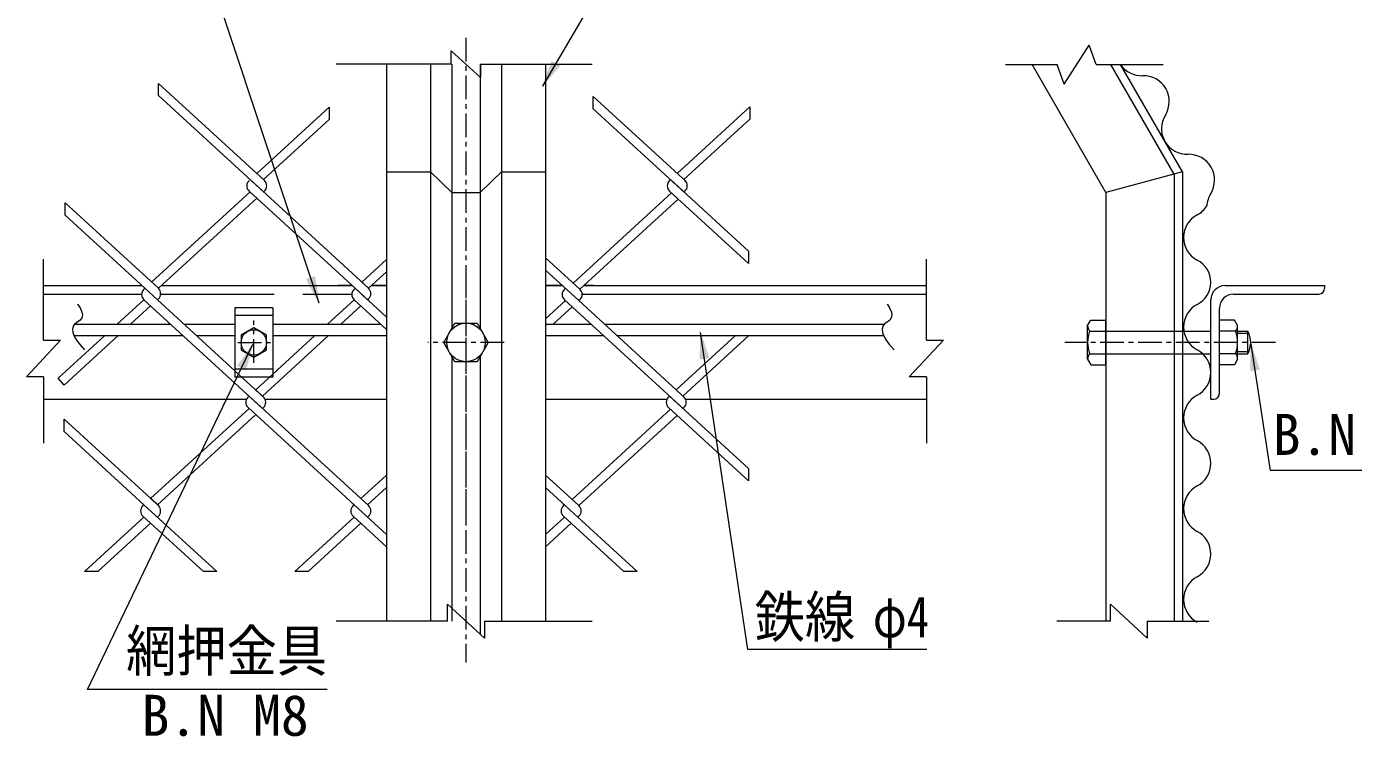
# Model space of a CAD drawing. Units: millimetres, scale not verified. Extents: x -4455 to 4455, y -3150 to 3150.
# Drawn here: x 1575 to 2976, y 539 to 1288 of the extents above; entities that cross this region are included whole.
import ezdxf
from ezdxf.enums import TextEntityAlignment as Align

# ---------------------------------------------------------------- set-up
doc = ezdxf.new("R2010")
doc.units = ezdxf.units.MM
doc.header["$LTSCALE"] = 20
doc.linetypes.add('DASHED', pattern=[7.5, 6, -1.5])
doc.linetypes.add('USER1', pattern=[2, 1.25, -0.25, 0.25, -0.25])
doc.layers.add('0-7_7詳細', color=3, linetype='Continuous', lineweight=18)
doc.styles.add('ＭＳ ゴシック', font='')
doc.styles.get('ＭＳ ゴシック').set_extended_font_data('MS Gothic')

msp = doc.modelspace()

# ---------------------------------------------------------------- linework, layer by layer
at = {"layer": '0-7_7詳細', "color": 1, "linetype": 'USER1'}
for p, q in [((2039.07, 1276.37), (2039.07, 616.55)), ((2039.07, 1029.57), (2039.07, 763.99)), ((1814.98, 933.2), (1814.98, 977.86)), ((1798.22, 954.67), (1832.52, 954.67)), ((2079.36, 954.67), (1998.72, 954.67)), ((2893.82, 954.67), (2671.3, 954.67))]:
    msp.add_line(p, q, dxfattribs=at)
at = {"layer": '0-7_7詳細', "color": 4}
for p, q in [((2054.31, 1234.22), (2023.47, 1262.42)), ((2023.47, 1248.32), (2023.47, 1262.42)), ((2670.8, 1227.35), (2697.04, 1268.6)), ((2704.54, 1247.97), (2697.04, 1268.6)), ((2023.47, 1248.32), (1901.88, 1248.32)), ((2054.31, 1248.32), (2172.39, 1248.32)), ((2054.31, 1248.32), (2054.31, 1234.22)), ((2608.66, 1247.97), (2663.29, 1247.97)), ((2670.8, 1227.35), (2663.29, 1247.97)), ((2704.54, 1247.97), (2775.41, 1247.97)), ((1592.99, 957.1), (1592.99, 1042.68)), ((2525.21, 957.1), (2525.21, 1042.68)), ((1610.99, 957.1), (1574.99, 918.33)), ((1592.99, 957.1), (1610.99, 957.1)), ((1592.99, 918.33), (1574.99, 918.33)), ((1592.99, 918.33), (1592.99, 848.14)), ((2525.21, 918.33), (2507.21, 918.33)), ((2525.21, 918.33), (2525.21, 848.14)), ((2058.45, 642.23), (2019.68, 678.23)), ((2019.68, 660.23), (2019.68, 678.23)), ((2719.56, 660.23), (2719.56, 678.23)), ((2758.34, 642.23), (2719.56, 678.23)), ((2019.68, 660.23), (1901.88, 660.23)), ((2058.45, 660.23), (2172.39, 660.23)), ((2058.45, 660.23), (2058.45, 642.23)), ((2719.56, 660.23), (2663, 660.23)), ((2758.34, 660.23), (2823.61, 660.23)), ((2758.34, 660.23), (2758.34, 642.23))]:
    msp.add_line(p, q, dxfattribs=at)
at = {"layer": '0-7_7詳細', "color": 7}
for p, q in [((1955.07, 1248.32), (1955.07, 1029.02)), ((2001.57, 1248.32), (2001.57, 660.23)), ((2024.07, 1248.32), (2024.07, 969.42)), ((2054.07, 1248.32), (2054.07, 969.42)), ((2076.57, 1248.32), (2076.57, 660.23)), ((2123.07, 1248.32), (2123.07, 1014.67)), ((2714.76, 1112.96), (2636.82, 1247.97)), ((2786.76, 1132.25), (2719.95, 1247.97)), ((2795.76, 1134.67), (2730.35, 1247.97)), ((1955.07, 1134.67), (2001.57, 1134.67)), ((2001.57, 1134.67), (2024.07, 1112.96)), ((2054.07, 1112.96), (2076.57, 1134.67)), ((2076.57, 1134.67), (2123.07, 1134.67)), ((2795.76, 1134.67), (2714.76, 1112.96)), ((2786.76, 1132.25), (2786.76, 660.23)), ((2795.76, 1134.67), (2795.76, 660.23)), ((2024.07, 1112.96), (2054.07, 1112.96)), ((2714.76, 1112.96), (2714.76, 660.23)), ((1955.07, 1029.02), (1955.07, 1014.67)), ((1592.99, 1014.67), (1696.82, 1014.67)), ((1717.37, 1014.67), (1918.85, 1014.67)), ((1918.85, 1014.67), (1904.07, 1014.67)), ((1939.4, 1014.67), (1955.07, 1014.67)), ((1955.07, 1014.67), (1939.4, 1014.67)), ((1955.07, 1014.67), (1955.07, 801.49)), ((2123.07, 1014.67), (2140.88, 1014.67)), ((2123.07, 1014.67), (2123.07, 660.23)), ((2140.88, 1014.67), (2123.07, 1014.67)), ((2174.07, 1014.67), (2163.57, 1014.67)), ((2163.57, 1014.67), (2525.21, 1014.67)), ((2840.7, 1014.67), (2945.7, 1014.67)), ((2945.7, 1014.67), (2945.7, 1011.67)), ((2161.75, 1005.67), (2525.21, 1005.67)), ((2825.7, 894.67), (2825.7, 999.67)), ((2849.7, 1005.67), (2939.7, 1005.67)), ((1834.92, 991.21), (1795.05, 991.21)), ((1795.05, 991.21), (1795.05, 918.12)), ((1834.92, 982.91), (1795.05, 982.91)), ((1834.92, 991.21), (1834.92, 918.12)), ((2834.7, 900.67), (2834.7, 990.67)), ((1625.71, 973.84), (1727.17, 973.84)), ((1741.38, 973.84), (1795.05, 973.84)), ((1834.92, 973.84), (1949.19, 973.84)), ((2123.07, 973.84), (2171.22, 973.84)), ((2185.43, 973.84), (2480.64, 973.84)), ((2695.56, 972.43), (2698.89, 978.19)), ((2695.56, 936.91), (2695.56, 972.43)), ((2698.89, 978.19), (2714.76, 978.19)), ((2850.57, 978.19), (2834.7, 978.19)), ((2853.9, 972.43), (2850.57, 978.19)), ((2853.9, 936.91), (2853.9, 972.43)), ((1625.18, 961.84), (1740.26, 961.84)), ((1754.47, 961.84), (1795.05, 961.84)), ((1834.92, 961.84), (1955.07, 961.84)), ((2123.07, 961.84), (2184.32, 961.84)), ((2198.53, 961.84), (2480.1, 961.84)), ((2697.62, 966.67), (2714.76, 966.67)), ((2851.84, 966.67), (2834.7, 966.67)), ((2853.9, 966.67), (2864.56, 966.67)), ((2864.56, 942.67), (2864.56, 966.67)), ((1801.59, 946.93), (1814.98, 939.2)), ((1814.98, 939.2), (1828.38, 946.93)), ((2024.07, 939.91), (2024.07, 660.23)), ((2054.07, 939.91), (2054.07, 646.31)), ((2697.62, 942.67), (2714.76, 942.67)), ((2851.84, 942.67), (2834.7, 942.67)), ((2853.9, 942.67), (2864.56, 942.67)), ((1834.92, 926.43), (1795.05, 926.43)), ((2695.56, 936.91), (2698.89, 931.15)), ((2853.9, 936.91), (2850.57, 931.15)), ((1834.92, 918.12), (1795.05, 918.12)), ((1592.99, 894.67), (1807.14, 894.67)), ((1826.94, 894.67), (1955.07, 894.67)), ((2123.07, 894.67), (2251.19, 894.67)), ((2271, 894.67), (2525.21, 894.67)), ((2825.7, 894.67), (2828.7, 894.67)), ((1955.07, 814.51), (1955.07, 738.96)), ((1955.07, 738.96), (1955.07, 660.23))]:
    msp.add_line(p, q, dxfattribs=at)
at = {"layer": '0-7_7詳細'}
for p, q in [((1826.28, 1125.53), (1714.2, 1228.23)), ((1714.2, 1215.21), (1714.2, 1228.23)), ((1825.21, 1113.49), (1714.2, 1215.21)), ((2271.41, 1124.55), (2173.43, 1214.32)), ((2173.43, 1201.3), (2173.43, 1214.32)), ((1894.47, 1202.99), (1818.11, 1133.02)), ((1894.47, 1202.99), (1894.47, 1189.97)), ((2270.34, 1112.51), (2173.43, 1201.3)), ((2338.9, 1203.33), (2262.17, 1133.02)), ((2338.9, 1203.33), (2338.9, 1190.31)), ((1894.47, 1189.97), (1825.21, 1126.51)), ((2338.9, 1190.31), (2269.27, 1126.51)), ((1936.23, 1011.76), (1811, 1126.51)), ((2255.06, 1126.51), (2253.99, 1125.53)), ((2255.06, 1126.51), (2253.99, 1125.53)), ((2337.56, 1050.91), (2255.06, 1126.51)), ((1811, 1113.49), (1707.1, 1018.27)), ((1922.02, 1011.76), (1809.93, 1114.47)), ((1826.28, 1114.47), (1825.21, 1113.49)), ((2256.13, 1112.51), (2152.22, 1017.29)), ((2262.17, 1106.98), (2253.99, 1114.47)), ((2337.56, 1037.89), (2253.99, 1114.47)), ((2270.34, 1114.47), (2269.27, 1113.49)), ((2270.34, 1114.47), (2269.27, 1113.49)), ((1714.2, 1011.76), (1615.64, 1102.07)), ((1818.11, 1106.98), (1714.2, 1011.76)), ((2263.24, 1105.99), (2159.33, 1010.78)), ((1955.07, 1042.04), (1929.12, 1018.27)), ((2159.33, 1010.78), (2123.07, 1044.01)), ((2337.56, 1050.91), (2337.56, 1037.89)), ((1955.07, 1029.02), (1936.23, 1011.76)), ((2158.26, 998.74), (2123.07, 1030.99)), ((1699.99, 1011.76), (1698.92, 1010.78)), ((1699.99, 1011.76), (1698.92, 1010.78)), ((1825.21, 897.01), (1699.99, 1011.76)), ((1922.02, 1011.76), (1920.95, 1010.78)), ((1922.02, 1011.76), (1920.95, 1010.78)), ((1935.16, 999.72), (1922.02, 1011.76)), ((1955.07, 981.48), (1922.02, 1011.76)), ((1936.23, 1011.76), (1929.12, 1018.27)), ((2144.05, 1011.76), (2142.98, 1010.78)), ((2144.05, 1011.76), (2142.98, 1010.78)), ((1698.92, 999.72), (1670.67, 973.84)), ((1824.14, 884.97), (1698.92, 999.72)), ((1714.57, 1001.04), (1713.13, 999.72)), ((1714.2, 1000.7), (1713.13, 999.72)), ((1920.95, 999.72), (1892.7, 973.84)), ((1955.07, 968.46), (1920.95, 999.72)), ((1936.23, 1000.7), (1935.16, 999.72)), ((2144.05, 998.74), (2123.07, 979.52)), ((2269.27, 883.99), (2142.98, 999.72)), ((2159.69, 1000.06), (2158.26, 998.74)), ((2270.34, 896.03), (2158.26, 998.74)), ((1706.02, 993.21), (1684.88, 973.84)), ((1928.05, 993.21), (1906.91, 973.84)), ((2151.15, 992.23), (2131.08, 973.84)), ((1657.58, 961.84), (1608.47, 916.84)), ((1879.61, 961.84), (1817.04, 904.51)), ((1893.82, 961.84), (1824.14, 898)), ((2323.66, 961.84), (2261.09, 904.51)), ((2337.87, 961.84), (2268.2, 898)), ((1809.93, 898), (1808.86, 897.01)), ((1809.93, 898), (1808.86, 897.01)), ((1936.23, 782.27), (1809.93, 898)), ((1825.21, 897.01), (1817.04, 904.51)), ((2253.99, 898), (2252.92, 897.01)), ((2253.99, 898), (2252.92, 897.01)), ((2337.56, 821.42), (2253.99, 898)), ((1809.93, 884.97), (1706.02, 789.76)), ((1920.95, 783.25), (1808.86, 885.96)), ((1825.21, 885.96), (1824.14, 884.97)), ((2255.06, 883.99), (2151.15, 788.78)), ((2261.09, 878.46), (2252.92, 885.96)), ((2337.56, 808.4), (2252.92, 885.96)), ((2269.27, 885.96), (2268.2, 884.97)), ((2269.27, 885.96), (2268.2, 884.97)), ((1714.2, 782.27), (1614.57, 873.56)), ((1614.57, 860.54), (1614.57, 873.56)), ((1817.04, 878.46), (1713.13, 783.25)), ((2262.17, 877.48), (2158.26, 782.27)), ((1698.92, 783.25), (1614.57, 860.54)), ((1955.07, 814.51), (1928.05, 789.76)), ((2158.26, 782.27), (2123.07, 814.51)), ((2337.56, 821.42), (2337.56, 808.4)), ((1955.07, 801.49), (1935.16, 783.25)), ((2157.19, 770.23), (2123.07, 801.49)), ((1714.2, 782.27), (1706.02, 789.76)), ((1936.23, 782.27), (1928.05, 789.76)), ((1698.92, 783.25), (1697.85, 782.27)), ((1698.92, 783.25), (1697.85, 782.27)), ((1761.72, 712.68), (1697.85, 771.21)), ((1775.93, 712.68), (1698.92, 783.25)), ((1714.2, 771.21), (1713.13, 770.23)), ((1920.95, 783.25), (1919.88, 782.27)), ((1920.95, 783.25), (1919.88, 782.27)), ((1955.07, 738.96), (1919.88, 771.21)), ((1955.07, 751.98), (1920.95, 783.25)), ((1936.23, 771.21), (1935.16, 770.23)), ((2142.98, 783.25), (2141.91, 782.27)), ((2142.98, 783.25), (2141.91, 782.27)), ((2205.77, 712.68), (2141.91, 771.21)), ((2150.08, 763.72), (2141.91, 771.21)), ((2158.26, 771.21), (2157.19, 770.23)), ((2158.26, 771.21), (2157.19, 770.23)), ((1698.92, 770.23), (1636.12, 712.68)), ((1706.02, 763.72), (1650.33, 712.68)), ((1920.95, 770.23), (1858.15, 712.68)), ((1928.05, 763.72), (1872.36, 712.68)), ((2142.98, 770.23), (2123.07, 751.98)), ((2150.08, 763.72), (2123.07, 738.96)), ((2219.98, 712.68), (2157.19, 770.23)), ((1650.33, 712.68), (1636.12, 712.68)), ((1775.93, 712.68), (1761.72, 712.68)), ((1872.36, 712.68), (1858.15, 712.68)), ((2219.98, 712.68), (2205.77, 712.68))]:
    msp.add_line(p, q, dxfattribs=at)
at = {"layer": '0-7_7詳細', "color": 7, "linetype": 'DASHED'}
for p, q in [((1592.99, 1005.67), (1696.5, 1005.67)), ((1716.61, 1005.67), (1918.53, 1005.67))]:
    msp.add_line(p, q, dxfattribs=at)
at = {"layer": '0-7_7詳細', "linetype": 'DASHED'}
for p, q in [((2714.76, 966.67), (2825.7, 966.67)), ((2714.76, 942.67), (2825.7, 942.67))]:
    msp.add_line(p, q, dxfattribs=at)
at = {"layer": '0-7_7詳細', "color": 1}
for p, q in [((2853.9, 964.27), (2865.77, 964.27)), ((2853.9, 945.07), (2865.77, 945.07))]:
    msp.add_line(p, q, dxfattribs=at)
at = {"layer": '0-7_7詳細', "color": 7}
for points in [[(2475.28, 1343.82), (2189.3, 1343.82), (2119.84, 1225.11)], [(1580.51, 1309.59), (1779.6, 1309.59), (1883.71, 996.61)], [(1828.38, 946.93), (1828.38, 962.4), (1814.98, 970.13), (1801.59, 962.4), (1801.59, 946.93)], [(2698.89, 931.15), (2714.76, 931.15), (2714.76, 978.19)], [(2850.57, 931.15), (2834.7, 931.15), (2834.7, 978.19)], [(2525.65, 630.34), (2336.58, 630.34), (2286.82, 965.15)], [(1892.31, 588.03), (1639.33, 588.03), (1814.12, 952.86)], [(3059.03, 819.54), (2888.73, 819.54), (2868.08, 952.69)]]:
    msp.add_lwpolyline(points, dxfattribs=at)
at = {"layer": '0-7_7詳細'}
for points in [[(1699.99, 1011.76), (1615.64, 1089.05), (1615.64, 1102.07)], [(1671.79, 961.84), (1614.57, 909.41), (1608.47, 916.84)]]:
    msp.add_lwpolyline(points, dxfattribs=at)
at = {"layer": '0-7_7詳細', "color": 4}
for points in [[(1628.91, 995.11), (1629.22, 994.72), (1631.89, 990.52), (1633.45, 986.76), (1633.92, 983.45), (1633.3, 980.57), (1631.58, 978.14), (1628.76, 976.15), (1625.93, 974.15), (1624.18, 971.67), (1623.5, 968.71), (1623.89, 965.28), (1625.36, 961.37), (1627.9, 956.99), (1631.51, 952.13), (1636.2, 946.79)], [(2483.83, 995.11), (2484.15, 994.72), (2486.81, 990.52), (2488.37, 986.76), (2488.84, 983.45), (2488.22, 980.57), (2486.5, 978.14), (2483.68, 976.15), (2480.85, 974.15), (2479.1, 971.67), (2478.42, 968.71), (2478.81, 965.28), (2480.28, 961.37), (2482.82, 956.99), (2486.43, 952.13), (2491.12, 946.79)], [(2525.21, 957.1), (2543.21, 957.1), (2507.21, 918.33)]]:
    msp.add_lwpolyline(points, dxfattribs=at)
at = {"layer": '0-7_7詳細'}
msp.add_lwpolyline([(2015.55, 954.67), (2027.31, 975.03), (2050.83, 975.03), (2062.59, 954.67), (2050.83, 934.3), (2027.31, 934.3)], close=True, dxfattribs=at)
at = {"layer": '0-7_7詳細', "color": 7}
msp.add_circle((1814.98, 954.67), 13.4, dxfattribs=at)
at = {"layer": '0-7_7詳細'}
msp.add_circle((2039.07, 954.67), 20.4, dxfattribs=at)
for centre, radius, start, end in [((2752.72, 1263.42), 27.16, 214.65952, 271.92751), ((2754.55, 1209.13), 27.16, 328.07249, 91.92751), ((2800.65, 1180.41), 27.16, 148.07249, 271.92751), ((2802.47, 1126.12), 27.16, 328.07249, 91.92751), ((1815, 1120), 7.5, 132.5, 227.5), ((1821.22, 1120), 7.5, 312.5, 47.5), ((2259.06, 1120), 7.5, 132.5, 227.5), ((2265.27, 1120), 7.5, 312.5, 47.5), ((2848.57, 1097.4), 27.16, 148.07249, 177.07236), ((2798.53, 1113.36), 27.16, 298.07249, 327.54132), ((2824.09, 1065.43), 27.16, 118.07249, 241.92751), ((2799.55, 1018.12), 26.15, 296.73658, 63.26342), ((1703.99, 1005.25), 7.5, 132.5, 227.5), ((1709.13, 1006.23), 7.5, 312.5, 47.5), ((1926.02, 1005.25), 7.5, 132.5, 227.5), ((1931.16, 1006.23), 7.5, 312.5, 47.5), ((2148.04, 1005.25), 7.5, 132.5, 227.5), ((2154.26, 1005.25), 7.5, 312.5, 47.5), ((2824.09, 970.8), 27.16, 118.07249, 241.92751), ((2798.53, 922.87), 27.16, 298.07249, 61.92751), ((1813.93, 891.49), 7.5, 132.5, 227.5), ((1820.15, 891.49), 7.5, 312.5, 47.5), ((2257.99, 891.49), 7.5, 132.5, 227.5), ((2264.2, 891.49), 7.5, 312.5, 47.5), ((2824.09, 874.95), 27.16, 118.07249, 241.92751), ((2798.53, 827.02), 27.16, 298.07249, 61.92751), ((2824.09, 779.1), 27.16, 118.07249, 241.92751), ((1702.92, 776.74), 7.5, 132.5, 227.5), ((1709.13, 776.74), 7.5, 312.5, 47.5), ((1924.94, 776.74), 7.5, 132.5, 227.5), ((1931.16, 776.74), 7.5, 312.5, 47.5), ((2146.97, 776.74), 7.5, 132.5, 227.5), ((2153.19, 776.74), 7.5, 312.5, 47.5), ((2798.53, 731.17), 27.16, 298.07249, 61.92751), ((2824.09, 683.25), 27.16, 118.07249, 241.92751)]:
    msp.add_arc(centre, radius, start, end, dxfattribs=at)
at = {"layer": '0-7_7詳細', "color": 7}
for centre, radius, start, end in [((2840.7, 999.67), 15, 90, 180), ((2939.7, 1011.67), 6, 270, 0), ((2849.7, 990.67), 15, 90, 180), ((2704.65, 972.43), 9.09, 180, 219.3382), ((2844.81, 972.43), 9.09, 320.6618, 0), ((2731.56, 954.67), 36, 160.52878, 199.47122), ((2817.9, 954.67), 36, 340.52878, 19.47122), ((2843.77, 954.67), 24, 330, 30), ((2704.65, 936.91), 9.09, 140.6618, 180), ((2844.81, 936.91), 9.09, 0, 39.3382), ((2828.7, 900.67), 6, 270, 0)]:
    msp.add_arc(centre, radius, start, end, dxfattribs=at)
for points in [[(2118.83, 1223.39), (2129.48, 1251.91), (2138.47, 1246.65)], [(1884.34, 994.71), (1869.93, 1021.53), (1879.82, 1024.82)], [(2286.52, 967.13), (2296.09, 938.22), (2285.78, 936.69)], [(1814.98, 954.67), (1806.72, 925.36), (1797.32, 929.86)], [(2867.77, 954.67), (2877.52, 925.82), (2867.22, 924.22)]]:
    msp.add_solid(points, dxfattribs=at)

# ---------------------------------------------------------------- texts
at = {"layer": '0-7_7詳細', "style": 'ＭＳ ゴシック'}
for p in [(2890.89, 822.91), (1696.42, 526.28)]:
    msp.add_text('B.N M8', height=43.26, dxfattribs=at).set_placement(p, align=Align.BOTTOM_LEFT)
for s, width, p in [('鉄線', 0.9, (2343.85, 630.3)), ('φ4', 0.8, (2468.77, 630.3)), ('網押金具', 0.9, (1680.1, 594.38))]:
    msp.add_text(s, height=43.26, dxfattribs=dict(at, width=width)).set_placement(p, align=Align.BOTTOM_LEFT)

doc.saveas('drawing.dxf')
